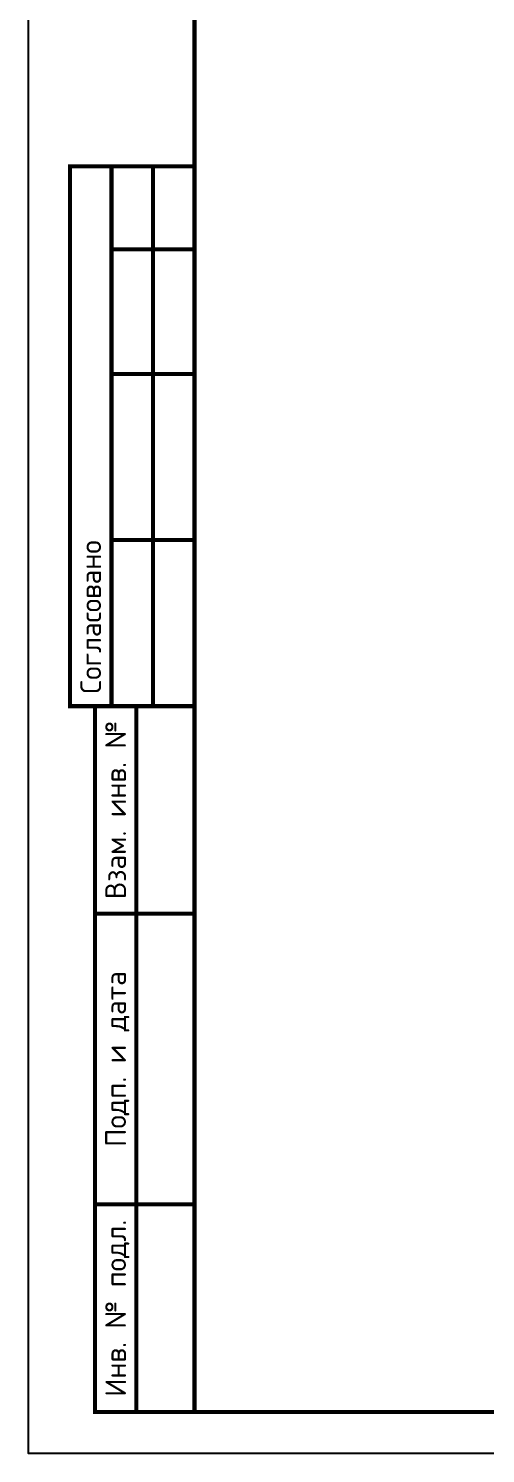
# Model space of a CAD drawing. Header units: metres. Extents: x 1642 to 8476, y 831 to 5441.
# Drawn here: x 2909.9 to 2964.9, y 1173.7 to 1345.3 of the extents above; entities that cross this region are included whole.
import ezdxf
from ezdxf.enums import TextEntityAlignment as Align

# ---------------------------------------------------------------- set-up
doc = ezdxf.new("R2010")
doc.units = ezdxf.units.M
doc.layers.add('Размеры на чертеже', color=250, linetype='Continuous', lineweight=25)
doc.styles.add('-ISOCPEUR-', font='isocpeur.ttf')
doc.styles.get("Standard").update_dxf_attribs({"font": 'arial.ttf'})

# ---------------------------------------------------------------- blocks, each defined once
blk = doc.blocks.new('*U330')
blk.add_lwpolyline([(0, 123), (594, 123), (594, -297), (0, -297)], close=True)
at = {"const_width": 0.5}
blk.add_lwpolyline([(20, 118), (589, 118), (589, -292), (20, -292)], close=True, dxfattribs=at)
for points in [[(20, -207), (5, -207), (5, -142), (20, -142)], [(10, -142), (10, -207)], [(15, -142), (15, -207)], [(10, -152), (20, -152)], [(10, -167), (20, -167)], [(10, -187), (20, -187)], [(20, -292), (8, -292), (8, -207), (20, -207)], [(13, -207), (13, -292)], [(8, -232), (20, -232)], [(8, -267), (20, -267)]]:
    blk.add_lwpolyline(points, dxfattribs=at)
at = {"style": '-ISOCPEUR-'}
blk.add_text('Согласовано', height=2.5, rotation=90, dxfattribs=at).set_placement((7.5, -205.5), align=Align.MIDDLE_LEFT)
for s, p in [('Взам. инв. №', (10.5, -219.5)), ('Подп. и дата', (10.5, -249.5)), ('Инв. № подл.', (10.5, -279.5))]:
    blk.add_text(s, height=2.5, rotation=90, dxfattribs=at).set_placement(p, align=Align.MIDDLE_CENTER)
blk.add_attdef('РАЗРАБОТАЛ', text='', height=2.5).set_placement((424.5, -264.22), align=Align.MIDDLE_LEFT)
at = {"flags": 8}
for tag, height, p in [('ДАТА', 2.5, (464.07, -264.4)), ('ЛИСТ', 3, (560.39, -271.92)), ('ЛИСТОВ', 3, (577.89, -271.92))]:
    blk.add_attdef(tag, text='', height=height, dxfattribs=at).set_placement(p, align=Align.MIDDLE_CENTER)
blk.add_attdef('ПРОВЕРИЛ', (424.75, -270.73), '', height=2.5)
for tag, p in [('ТЕПЛОВЫЕ_СЕТИ_001', (489.41, -270.98)), ('ИМЯ_ЧЕРТЕЖА_001', (492.54, -284.68))]:
    blk.add_attdef(tag, p, '', height=3, dxfattribs=at)
at = {"style": '-ISOCPEUR-', "flags": 8}
blk.add_attdef('ФОРМАТ', text='', height=3, dxfattribs=at).set_placement((554.97, -294.75), align=Align.MIDDLE_CENTER)

msp = doc.modelspace()

# ---------------------------------------------------------------- block references
at = {"layer": 'Размеры на чертеже', "lineweight": 90}
msp.add_blockref('*U330', (2909.904, 1470.682), dxfattribs=at)

doc.saveas('drawing.dxf')
